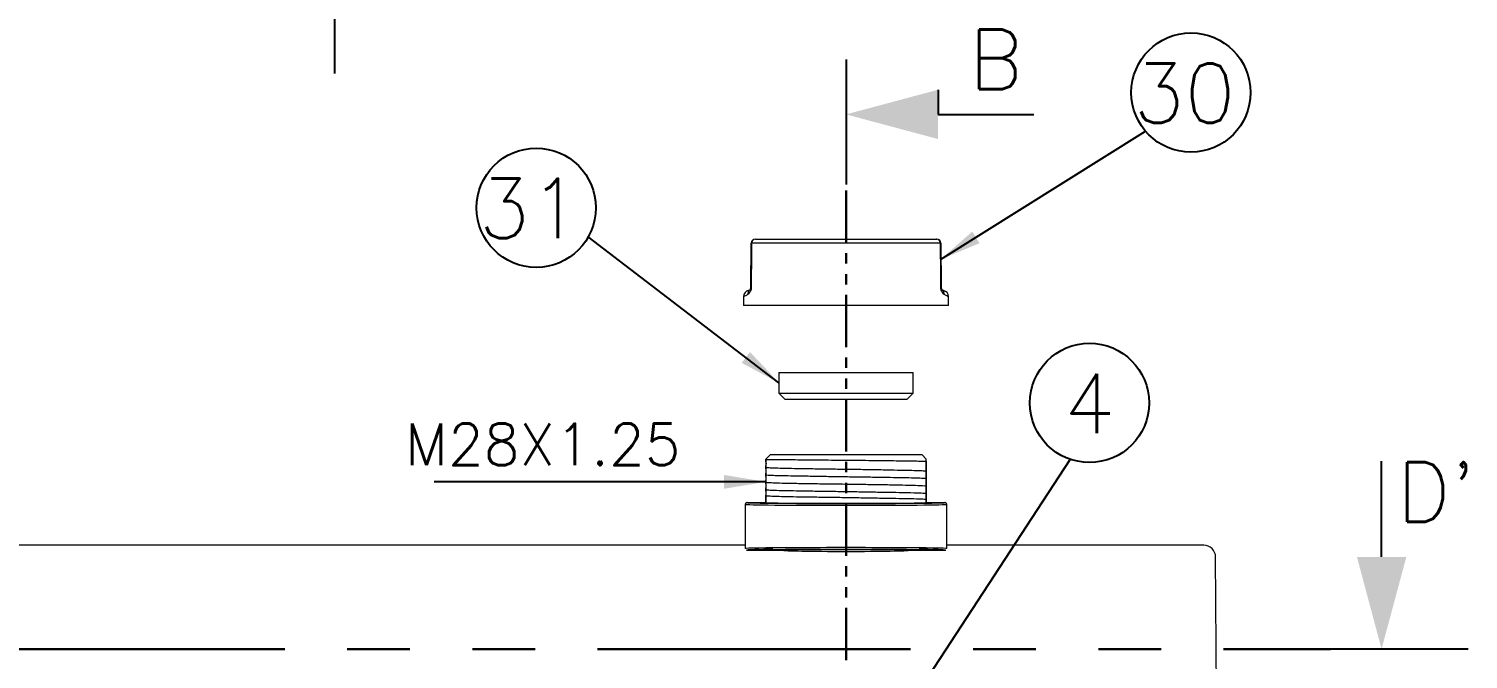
# Model space of a CAD drawing. Extents: x 14808 to 20058, y -13198 to -11680.
# Drawn here: x 15944.5 to 16065.3, y -12001.4 to -11948.6 of the extents above; entities that cross this region are included whole.
import ezdxf

# ---------------------------------------------------------------- set-up
doc = ezdxf.new("R2010")
doc.units = 0
doc.header["$LTSCALE"] = 7
doc.header["$MEASUREMENT"] = 0
doc.linetypes.add('PHANTOM', pattern=[2.5, 1.25, -0.25, 0.25, -0.25, 0.25, -0.25])
doc.layers.get('0').update_dxf_attribs({"color": 2, "linetype": 'CONTINUOUS'})
for name, color, linetype in [('D', 2, 'CONTINUOUS'), ('DWG', 7, 'CONTINUOUS'), ('PH', 3, 'PHANTOM'), ('TXT', 4, 'CONTINUOUS')]:
    doc.layers.add(name, color=color, linetype=linetype)
doc.styles.add('GHS', font='romans', dxfattribs={"bigfont": 'ghs'})
doc.dimstyles.new('STANDARD$7', dxfattribs={"dimtxt": 3.5, "dimasz": 3, "dimexe": 1, "dimexo": 0.0625, "dimgap": 1, "dimtad": 1, "dimdec": 4, "dimzin": 0, "dimdsep": 46, "dimtxsty": 'GHS', "dimcen": 1, "dimclrt": 2, "dimadec": 0, "dimazin": 0, "dimtfac": 1, "dimtdec": 4, "dimtofl": 0, "dimtmove": 0, "dimatfit": 3, "dimfxl": 1, "dimtolj": 1, "dimtzin": 0, "dimarcsym": 0})

msp = doc.modelspace()

# ---------------------------------------------------------------- linework, layer by layer
at = {"color": 1, "linetype": 'PHANTOM', "lineweight": 30, "ltscale": 0.5}
msp.add_line((16013.08, -11962.14), (16013.08, -12067.3), dxfattribs=at)
at = {"color": 7, "linetype": 'Continuous', "lineweight": 15}
for p, q in [((16005.09, -11970.28), (16005.13, -11966.55)), ((16021, -11966.55), (16005.16, -11966.55)), ((16005.49, -11966.21), (16020.67, -11966.21)), ((16021.04, -11966.55), (16021.07, -11970.28)), ((16004.49, -11971.01), (16004.48, -11971.78)), ((16021.68, -11971.78), (16021.67, -11971.01)), ((16021.68, -11971.78), (16004.48, -11971.78)), ((16007.46, -11977.39), (16007.46, -11979.14)), ((16007.46, -11977.39), (16012.7, -11977.39)), ((16012.7, -11977.39), (16018.71, -11977.39)), ((16018.71, -11979.14), (16018.71, -11977.39)), ((16007.46, -11979.14), (16007.96, -11979.64)), ((16007.46, -11979.14), (16012.7, -11979.14)), ((16007.96, -11979.64), (16012.74, -11979.64)), ((16012.7, -11979.14), (16018.71, -11979.14)), ((16012.74, -11979.64), (16018.21, -11979.64)), ((16018.21, -11979.64), (16018.71, -11979.14)), ((16006.71, -11984.31), (16006.36, -11984.66)), ((16006.36, -11984.66), (16006.36, -11984.69)), ((16006.36, -11984.66), (16006.36, -11988.31)), ((16006.36, -11984.69), (16007.6, -11984.69)), ((16006.36, -11984.76), (16006.36, -11984.69)), ((16019.46, -11984.31), (16006.71, -11984.31)), ((16019.81, -11984.66), (16019.46, -11984.31)), ((16019.79, -11984.84), (16019.81, -11984.66)), ((16019.81, -11988.31), (16019.81, -11984.66)), ((16006.36, -11985.38), (16006.36, -11985.26)), ((16006.36, -11986.01), (16006.36, -11985.88)), ((16006.37, -11984.88), (16006.38, -11985.06)), ((16006.38, -11985.08), (16006.38, -11985.06)), ((16006.38, -11985.71), (16006.38, -11985.61)), ((16019.79, -11985.23), (16019.79, -11985.33)), ((16019.79, -11985.85), (16019.79, -11985.95)), ((16019.8, -11984.93), (16019.8, -11985.05)), ((16019.8, -11985.55), (16019.8, -11985.68)), ((16006.36, -11986.63), (16006.36, -11986.51)), ((16006.38, -11986.33), (16006.38, -11986.23)), ((16006.38, -11986.96), (16006.38, -11986.86)), ((16019.79, -11986.48), (16019.79, -11986.58)), ((16019.79, -11987.1), (16019.79, -11987.2)), ((16019.8, -11986.18), (16019.8, -11986.3)), ((16019.8, -11986.8), (16019.8, -11986.93)), ((16004.78, -11988.31), (16006.36, -11988.31)), ((16006.36, -11987.26), (16006.36, -11987.13)), ((16006.36, -11988.32), (16006.36, -11987.76)), ((16006.36, -11988.32), (16006.36, -11988.31)), ((16006.38, -11987.58), (16006.38, -11987.48)), ((16019.79, -11987.73), (16019.79, -11987.83)), ((16019.8, -11987.43), (16019.8, -11987.55)), ((16019.8, -11988.05), (16019.8, -11988.32)), ((16019.81, -11988.31), (16019.8, -11988.32)), ((16019.81, -11988.31), (16021.38, -11988.31)), ((16004.63, -11988.46), (16004.63, -11992.16)), ((16021.53, -11992.16), (16021.53, -11988.46)), ((16043.08, -11991.88), (16021.53, -11991.88)), ((16004.78, -11992.31), (16008.36, -11992.31)), ((16004.78, -11992.31), (16004.78, -11992.31)), ((16008.36, -11992.31), (16007.83, -11992.31)), ((16008.36, -11992.31), (16008.38, -11992.29)), ((16008.36, -11992.31), (16008.36, -11992.35)), ((16008.36, -11992.31), (16008.36, -11992.31)), ((16008.38, -11992.35), (16008.38, -11992.29)), ((16017.79, -11992.29), (16017.81, -11992.31)), ((16017.79, -11992.29), (16017.79, -11992.35)), ((16017.81, -11992.31), (16021.38, -11992.31)), ((16017.81, -11992.31), (16017.81, -11992.31)), ((16017.81, -11992.35), (16017.81, -11992.31)), ((16018.33, -11992.31), (16017.81, -11992.31)), ((16021.38, -11992.31), (16021.38, -11992.31)), ((16044.44, -12044.37), (16044.08, -11992.87))]:
    msp.add_line(p, q, dxfattribs=at)
at = {"color": 7, "linetype": 'Continuous', "lineweight": 15, "flags": 128}
for points in [[(16005.16, -11966.55), (16005.16, -11967.21), (16005.13, -11970.28)], [(16021.03, -11970.28), (16021.02, -11969.28), (16021, -11966.55)]]:
    msp.add_lwpolyline(points, dxfattribs=at)
for centre in [(16042.01, -11953.92), (15987.1, -11963.58), (16033.5, -11979.95)]:
    msp.add_circle(centre, 5)
at = {"color": 7, "linetype": 'Continuous', "lineweight": 15}
for centre, radius, start, end in [((16005.48, -11966.56), 0.35, 90, 179.5), ((16005.5, -11966.54), 0.337, 92.2701, 181.6516), ((16020.66, -11966.54), 0.337, 358.3497, 87.7286), ((16020.69, -11966.56), 0.35, 0.5, 90), ((16004.99, -11971.02), 0.5, 99.2616, 179.5268), ((16005.3, -11970.82), 0.456, 130.0349, 184.0426), ((16005.11, -11971.91), 1.63, 89.3478, 90.6522), ((16021.05, -11971.91), 1.63, 89.3475, 90.6525), ((16020.87, -11970.82), 0.456, 355.9588, 49.9638), ((16021.17, -11971.02), 0.5, 0.4761, 78.8562)]:
    msp.add_arc(centre, radius, start, end, dxfattribs=at)
for centre, major_axis, ratio, start_param, end_param in [((16013.08, -11988.31), (8.3, 0), 0.008727, 3.141435, 6.283343), ((16013.08, -11988.46), (8.45, 0), 0.008572, 3.141593, 6.283185), ((16013.08, -11988.31), (6.75, 0), 0.008727, 3.236852, 6.187926), ((16043.08, -11992.88), (0.705, 0.71), 0.999698, 5.501417, 7.064929), ((16013.08, -11992.16), (8.45, 0), 0.008572, 6.283028, 9.424778), ((16013.08, -11992.31), (8.3, 0), 0.008727, 6.28308, 9.424883), ((16013.08, -11992.31), (5.25, 0), 0.017455, 3.141593, 6.283185), ((16013.08, -11992.31), (5.25, 0), 0.008727, 0.459832, 2.681761)]:
    msp.add_ellipse(centre, major_axis=major_axis, ratio=ratio, start_param=start_param, end_param=end_param, dxfattribs=at)
for points, knots in [([(16005.16, -11966.55), (16005.15, -11966.55), (16005.13, -11966.55), (16005.13, -11966.55), (16005.13, -11966.55)], [0, 0, 0, 0, 0.868943, 1, 1, 1, 1]), ([(16005.48, -11966.21), (16005.48, -11966.21), (16005.48, -11966.21), (16005.48, -11966.21), (16005.49, -11966.21)], [0, 0, 0, 0, 0.131056, 1, 1, 1, 1]), ([(16020.67, -11966.21), (16020.68, -11966.21), (16020.68, -11966.21), (16020.68, -11966.21), (16020.69, -11966.21)], [0, 0, 0, 0, 0.1310669, 1, 1, 1, 1]), ([(16021.04, -11966.55), (16021.03, -11966.55), (16021.03, -11966.55), (16021, -11966.55), (16021, -11966.55)], [0, 0, 0, 0, 0.868952, 1, 1, 1, 1]), ([(16004.84, -11970.86), (16004.81, -11970.88), (16004.69, -11970.96), (16004.53, -11971.01), (16004.5, -11971.01), (16004.49, -11971.01)], [0, 0, 0, 0, 0.1417204, 0.5662894, 1, 1, 1, 1]), ([(16005.13, -11970.28), (16005.13, -11970.32), (16005.13, -11970.4), (16005.09, -11970.52), (16005.02, -11970.68), (16004.92, -11970.79), (16004.86, -11970.84), (16004.84, -11970.86)], [0, 0, 0, 0, 0.095181, 0.212984, 0.403891, 0.793258, 1, 1, 1, 1]), ([(16004.92, -11970.52), (16004.93, -11970.52), (16004.94, -11970.52), (16004.99, -11970.48), (16005, -11970.47)], [0, 0, 0, 0, 0.800143, 1, 1, 1, 1]), ([(16005, -11970.47), (16005.01, -11970.47), (16005.03, -11970.45), (16005.06, -11970.42), (16005.08, -11970.37), (16005.09, -11970.33), (16005.09, -11970.31), (16005.09, -11970.29), (16005.09, -11970.29), (16005.09, -11970.28)], [0, 0, 0, 0, 0.245194, 0.682199, 0.865589, 0.951715, 0.972324, 0.989684, 1, 1, 1, 1]), ([(16021.32, -11970.86), (16021.3, -11970.84), (16021.24, -11970.79), (16021.15, -11970.68), (16021.07, -11970.52), (16021.04, -11970.4), (16021.03, -11970.32), (16021.03, -11970.28)], [0, 0, 0, 0, 0.206742, 0.596109, 0.787016, 0.904819, 1, 1, 1, 1]), ([(16021.07, -11970.28), (16021.07, -11970.29), (16021.07, -11970.3), (16021.07, -11970.31), (16021.08, -11970.35), (16021.1, -11970.42), (16021.13, -11970.45), (16021.15, -11970.47), (16021.16, -11970.47)], [0, 0, 0, 0, 0.015623, 0.035671, 0.072053, 0.192803, 0.759423, 1, 1, 1, 1]), ([(16021.16, -11970.47), (16021.16, -11970.48), (16021.19, -11970.5), (16021.21, -11970.51), (16021.22, -11970.51), (16021.22, -11970.51)], [0, 0, 0, 0, 0.043473, 0.994796, 1, 1, 1, 1]), ([(16021.67, -11971.01), (16021.65, -11971.02), (16021.61, -11971.02), (16021.4, -11970.9), (16021.32, -11970.86)], [0, 0, 0, 0, 0.6479464, 1, 1, 1, 1]), ([(16007.6, -11984.69), (16007.79, -11984.69), (16008.21, -11984.7), (16009.01, -11984.71), (16009.97, -11984.72), (16011.03, -11984.73), (16012.15, -11984.74), (16013.29, -11984.75), (16014.44, -11984.76), (16015.54, -11984.77), (16016.59, -11984.78), (16017.54, -11984.8), (16018.36, -11984.81), (16019.04, -11984.82), (16019.52, -11984.83), (16019.71, -11984.83), (16019.79, -11984.84)], [0, 0, 0, 0, 0.058266, 0.131651, 0.205038, 0.278432, 0.351827, 0.425257, 0.498691, 0.572445, 0.646199, 0.720187, 0.794178, 0.868291, 0.942405, 1, 1, 1, 1]), ([(16006.37, -11984.88), (16006.37, -11984.87), (16006.37, -11984.81), (16006.36, -11984.78), (16006.36, -11984.76)], [0, 0, 0, 0, 0.196807, 1, 1, 1, 1]), ([(16006.36, -11985.26), (16006.36, -11985.24), (16006.37, -11985.22), (16006.37, -11985.15), (16006.38, -11985.11), (16006.38, -11985.08)], [0, 0, 0, 0, 0.4917309, 0.7458674, 1, 1, 1, 1]), ([(16019.8, -11985.68), (16019.73, -11985.67), (16019.59, -11985.66), (16019.02, -11985.64), (16018.19, -11985.62), (16017.13, -11985.6), (16015.89, -11985.57), (16014.51, -11985.55), (16013.08, -11985.53), (16011.65, -11985.51), (16010.27, -11985.49), (16009.03, -11985.47), (16007.97, -11985.45), (16007.14, -11985.43), (16006.57, -11985.4), (16006.43, -11985.39), (16006.36, -11985.38)], [0, 0, 0, 0, 0.067131, 0.140075, 0.212125, 0.283115, 0.355702, 0.428546, 0.5, 0.571454, 0.644298, 0.716885, 0.787875, 0.859925, 0.932869, 1, 1, 1, 1]), ([(16006.38, -11985.61), (16006.38, -11985.59), (16006.37, -11985.55), (16006.37, -11985.45), (16006.36, -11985.41), (16006.36, -11985.38)], [0, 0, 0, 0, 0.145081, 0.428968, 1, 1, 1, 1]), ([(16006.36, -11985.88), (16006.36, -11985.87), (16006.37, -11985.85), (16006.37, -11985.78), (16006.38, -11985.73), (16006.38, -11985.71)], [0, 0, 0, 0, 0.491731, 0.745867, 1, 1, 1, 1]), ([(16019.79, -11984.84), (16019.79, -11984.84), (16019.8, -11984.88), (16019.8, -11984.91), (16019.8, -11984.93)], [0, 0, 0, 0, 0.052417, 1, 1, 1, 1]), ([(16019.8, -11985.05), (16019.8, -11985.07), (16019.79, -11985.09), (16019.79, -11985.16), (16019.79, -11985.21), (16019.79, -11985.23)], [0, 0, 0, 0, 0.4917312, 0.7458677, 1, 1, 1, 1]), ([(16019.79, -11985.33), (16019.79, -11985.34), (16019.79, -11985.39), (16019.79, -11985.48), (16019.8, -11985.53), (16019.8, -11985.55)], [0, 0, 0, 0, 0.145081, 0.428968, 1, 1, 1, 1]), ([(16019.8, -11985.68), (16019.8, -11985.69), (16019.79, -11985.72), (16019.79, -11985.79), (16019.79, -11985.83), (16019.79, -11985.85)], [0, 0, 0, 0, 0.491731, 0.745867, 1, 1, 1, 1]), ([(16019.8, -11986.3), (16019.77, -11986.3), (16019.68, -11986.29), (16019.32, -11986.27), (16018.61, -11986.25), (16017.65, -11986.23), (16016.49, -11986.21), (16015.16, -11986.19), (16013.75, -11986.17), (16012.31, -11986.15), (16010.9, -11986.12), (16009.58, -11986.1), (16008.43, -11986.08), (16007.49, -11986.06), (16006.69, -11986.04), (16006.48, -11986.02), (16006.36, -11986.01)], [0, 0, 0, 0, 0.033662, 0.106469, 0.179147, 0.250226, 0.322152, 0.395098, 0.467403, 0.538328, 0.61074, 0.683666, 0.755448, 0.82663, 0.899378, 1, 1, 1, 1]), ([(16006.38, -11986.23), (16006.38, -11986.22), (16006.37, -11986.17), (16006.37, -11986.08), (16006.36, -11986.04), (16006.36, -11986.01)], [0, 0, 0, 0, 0.145081, 0.428968, 1, 1, 1, 1]), ([(16006.36, -11986.51), (16006.36, -11986.49), (16006.37, -11986.47), (16006.37, -11986.4), (16006.38, -11986.36), (16006.38, -11986.33)], [0, 0, 0, 0, 0.491731, 0.745867, 1, 1, 1, 1]), ([(16019.8, -11986.93), (16019.8, -11986.93), (16019.75, -11986.92), (16019.56, -11986.91), (16018.97, -11986.89), (16018.12, -11986.86), (16017.04, -11986.84), (16015.79, -11986.82), (16014.4, -11986.8), (16012.97, -11986.78), (16011.54, -11986.76), (16010.17, -11986.74), (16008.94, -11986.72), (16007.9, -11986.7), (16007.11, -11986.68), (16006.57, -11986.65), (16006.43, -11986.64), (16006.36, -11986.63)], [0, 0, 0, 0, 0.000426, 0.072719, 0.145652, 0.217567, 0.288634, 0.3613, 0.434095, 0.505394, 0.57701, 0.649894, 0.722392, 0.793331, 0.865507, 0.933085, 1, 1, 1, 1]), ([(16006.38, -11986.86), (16006.38, -11986.84), (16006.37, -11986.8), (16006.37, -11986.7), (16006.36, -11986.66), (16006.36, -11986.63)], [0, 0, 0, 0, 0.145081, 0.428968, 1, 1, 1, 1]), ([(16006.36, -11987.13), (16006.36, -11987.12), (16006.37, -11987.1), (16006.37, -11987.03), (16006.38, -11986.98), (16006.38, -11986.96)], [0, 0, 0, 0, 0.4917312, 0.7458677, 1, 1, 1, 1]), ([(16019.79, -11985.95), (16019.79, -11985.97), (16019.79, -11986.02), (16019.79, -11986.11), (16019.8, -11986.15), (16019.8, -11986.18)], [0, 0, 0, 0, 0.145081, 0.428968, 1, 1, 1, 1]), ([(16019.8, -11986.3), (16019.8, -11986.32), (16019.79, -11986.34), (16019.79, -11986.41), (16019.79, -11986.46), (16019.79, -11986.48)], [0, 0, 0, 0, 0.491731, 0.745867, 1, 1, 1, 1]), ([(16019.79, -11986.58), (16019.79, -11986.59), (16019.79, -11986.64), (16019.79, -11986.73), (16019.8, -11986.78), (16019.8, -11986.8)], [0, 0, 0, 0, 0.145081, 0.428968, 1, 1, 1, 1]), ([(16019.8, -11986.93), (16019.8, -11986.94), (16019.79, -11986.97), (16019.79, -11987.04), (16019.79, -11987.08), (16019.79, -11987.1)], [0, 0, 0, 0, 0.4917309, 0.7458674, 1, 1, 1, 1]), ([(16004.78, -11988.31), (16004.76, -11988.31), (16004.73, -11988.32), (16004.69, -11988.34), (16004.65, -11988.38), (16004.64, -11988.42), (16004.63, -11988.45), (16004.63, -11988.46), (16004.63, -11988.46)], [0, 0, 0, 0, 0.214639, 0.429293, 0.643915, 0.858572, 0.943553, 1, 1, 1, 1]), ([(16019.8, -11987.55), (16019.69, -11987.54), (16019.48, -11987.53), (16018.63, -11987.5), (16017.57, -11987.48), (16016.39, -11987.46), (16015.05, -11987.44), (16013.63, -11987.41), (16012.2, -11987.39), (16010.79, -11987.37), (16009.49, -11987.35), (16008.35, -11987.33), (16007.38, -11987.31), (16006.64, -11987.28), (16006.45, -11987.27), (16006.36, -11987.26)], [0, 0, 0, 0, 0.092068, 0.184453, 0.255469, 0.327545, 0.400515, 0.472717, 0.543682, 0.616207, 0.689117, 0.760759, 0.832084, 0.916302, 1, 1, 1, 1]), ([(16006.38, -11987.48), (16006.38, -11987.47), (16006.37, -11987.42), (16006.37, -11987.33), (16006.36, -11987.29), (16006.36, -11987.26)], [0, 0, 0, 0, 0.145081, 0.428968, 1, 1, 1, 1]), ([(16006.36, -11987.76), (16006.36, -11987.74), (16006.37, -11987.72), (16006.37, -11987.65), (16006.38, -11987.61), (16006.38, -11987.58)], [0, 0, 0, 0, 0.4917312, 0.7458677, 1, 1, 1, 1]), ([(16019.8, -11988.05), (16019.69, -11988.04), (16019.48, -11988.03), (16018.63, -11988), (16017.57, -11987.98), (16016.39, -11987.96), (16015.05, -11987.94), (16013.63, -11987.91), (16012.2, -11987.89), (16010.79, -11987.87), (16009.49, -11987.85), (16008.35, -11987.83), (16007.38, -11987.81), (16006.64, -11987.78), (16006.45, -11987.77), (16006.36, -11987.76)], [0, 0, 0, 0, 0.0920683, 0.1844533, 0.2554693, 0.3275454, 0.400515, 0.4727174, 0.5436818, 0.6162069, 0.6891171, 0.7607591, 0.8320844, 0.9163017, 1, 1, 1, 1]), ([(16019.79, -11987.2), (16019.79, -11987.22), (16019.79, -11987.27), (16019.79, -11987.36), (16019.8, -11987.4), (16019.8, -11987.43)], [0, 0, 0, 0, 0.145082, 0.428968, 1, 1, 1, 1]), ([(16019.8, -11987.55), (16019.8, -11987.57), (16019.79, -11987.59), (16019.79, -11987.66), (16019.79, -11987.71), (16019.79, -11987.73)], [0, 0, 0, 0, 0.4917312, 0.7458677, 1, 1, 1, 1]), ([(16019.79, -11987.83), (16019.79, -11987.85), (16019.79, -11987.91), (16019.79, -11987.99), (16019.8, -11988.03), (16019.8, -11988.05)], [0, 0, 0, 0, 0.239736, 0.493077, 1, 1, 1, 1]), ([(16021.53, -11988.46), (16021.53, -11988.46), (16021.53, -11988.45), (16021.53, -11988.42), (16021.51, -11988.38), (16021.48, -11988.34), (16021.43, -11988.32), (16021.4, -11988.31), (16021.38, -11988.31)], [0, 0, 0, 0, 0.056448, 0.141429, 0.356088, 0.570732, 0.785359, 1, 1, 1, 1]), ([(16006.93, -11992.21), (16006.58, -11992.22), (16005.93, -11992.23), (16005.26, -11992.26), (16004.92, -11992.28), (16004.79, -11992.29), (16004.75, -11992.3), (16004.73, -11992.3), (16004.73, -11992.31), (16004.74, -11992.31), (16004.75, -11992.31), (16004.75, -11992.31), (16004.76, -11992.31), (16004.76, -11992.31), (16004.76, -11992.31), (16004.77, -11992.31), (16004.77, -11992.31), (16004.77, -11992.31), (16004.77, -11992.31), (16004.78, -11992.31), (16004.78, -11992.31), (16004.78, -11992.31), (16004.78, -11992.31), (16004.78, -11992.31), (16004.78, -11992.31)], [0, 0, 0, 0, 0.258935, 0.475847, 0.699499, 0.799384, 0.865566, 0.909693, 0.939224, 0.959022, 0.972308, 0.981231, 0.98723, 0.991269, 0.993994, 0.99584, 0.997097, 0.997961, 0.998561, 0.998986, 0.999429, 0.999635, 0.999864, 1, 1, 1, 1]), ([(16021.43, -11992.3), (16021.39, -11992.3), (16021.31, -11992.28), (16020.85, -11992.25), (16020.2, -11992.23), (16019.57, -11992.22), (16019.23, -11992.21)], [0, 0, 0, 0, 0.265205, 0.49849, 0.731832, 1, 1, 1, 1]), ([(16021.38, -11992.31), (16021.38, -11992.31), (16021.38, -11992.31), (16021.38, -11992.31), (16021.39, -11992.31), (16021.39, -11992.31), (16021.4, -11992.31), (16021.42, -11992.31), (16021.42, -11992.31), (16021.42, -11992.31)], [0, 0, 0, 0, 0.003683, 0.008083, 0.015526, 0.03957, 0.128596, 0.475719, 1, 1, 1, 1]), ([(16021.42, -11992.31), (16021.42, -11992.31), (16021.42, -11992.31), (16021.43, -11992.3), (16021.44, -11992.3)], [0, 0, 0, 0, 0.677869, 1, 1, 1, 1])]:
    msp.add_open_spline(points, degree=3, knots=knots, dxfattribs=at)
at = {"layer": 'DWG'}
for p, q in [((16020.81, -11953.68), (16020.81, -11955.75)), ((16020.81, -11955.75), (16028.83, -11955.75)), ((16058, -11992.86), (16058, -11984.83))]:
    msp.add_line(p, q, dxfattribs=at)
at = {"layer": 'DWG', "color": 7, "linetype": 'Continuous', "lineweight": 15}
msp.add_line((16004.63, -11991.88), (15740.08, -11991.88), dxfattribs=at)
at = {"layer": 'DWG', "linetype": 'PHANTOM'}
for points in [[(16013.08, -11955.75), (16020.81, -11953.68), (16020.81, -11957.82)], [(16058, -12000.59), (16060.08, -11992.86), (16055.93, -11992.86)]]:
    msp.add_solid(points, dxfattribs=at)
at = {"layer": 'PH', "linetype": 'PHANTOM', "lineweight": 30, "ltscale": 3}
msp.add_line((15729.75, -12000.59), (16053.71, -12000.59), dxfattribs=at)
at = {"layer": 'TXT', "color": 4}
for points in [[(15970.17, -11941.83), (15970.17, -11952.31)], [(16013.08, -11951.15), (16013.08, -11961.63)], [(16065.27, -12000.59), (16050.74, -12000.59)]]:
    msp.add_lwpolyline(points, dxfattribs=at)

# ---------------------------------------------------------------- texts
at = {"layer": 'D', "style": 'GHS'}
msp.add_text('M28X1.25', height=3.5, dxfattribs=at).set_placement((15976.1, -11985.18))
at = {"layer": 'DWG', "color": 7, "linetype": 'Continuous', "style": 'GHS'}
for s, p in [('B', (16023.4, -11953.64)), ("D'", (16059.29, -11989.91))]:
    msp.add_text(s, height=5, dxfattribs=at).set_placement(p)
at = {"layer": 'DWG', "style": 'GHS'}
for s, p in [('30', (16037.18, -11956.47)), ('31', (15982.28, -11966.13)), ('4', (16031.34, -11982.5))]:
    msp.add_text(s, height=5, dxfattribs=at).set_placement(p)

# ---------------------------------------------------------------- leaders
at = {"layer": 'D'}
for points in [[(16021.01, -11967.92), (16038.21, -11957.16)], [(16007.46, -11978.26), (15991.45, -11966.03)], [(16010.94, -12016.72), (16031.89, -11984.69)], [(16006.36, -11986.57), (15978.53, -11986.57)]]:
    msp.add_leader(points, dimstyle='STANDARD$7', override={"dimscale": 1, "dimasz": 3.5, "dimtad": 0, "dimcen": 5, "dimtp": 0.1, "dimtm": 1e-09}, dxfattribs=at)

doc.saveas('drawing.dxf')
